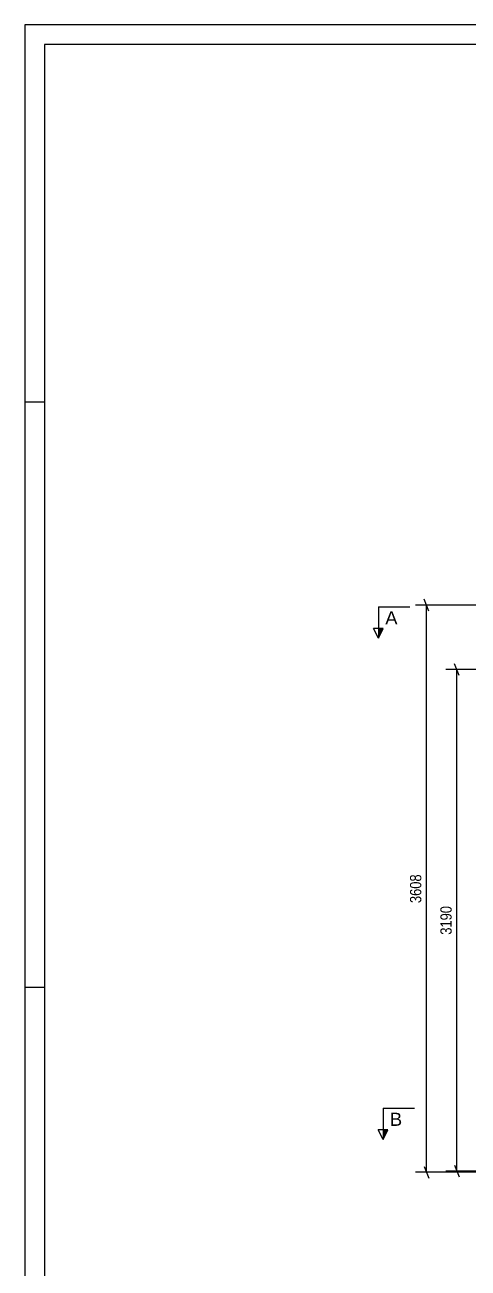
# Model space of a CAD drawing. Header units: millimetres. Extents: x -170 to 1019, y -677 to 164.
# Drawn here: x -169.8 to -57.1, y -152.3 to 164.1 of the extents above; entities that cross this region are included whole.
import ezdxf

# ---------------------------------------------------------------- set-up
doc = ezdxf.new("R2010")
doc.units = ezdxf.units.MM
doc.styles.add('Arial', font='ARIAL.TTF', dxfattribs={"height": 0.2})
doc.styles.add('Arial Narrow', font='ARIALN.TTF', dxfattribs={"height": 0.2})

# ---------------------------------------------------------------- blocks, each defined once
blk = doc.blocks.new('Unknown-570387359-1163')
at = {"color": 5, "linetype": 'Continuous'}
for p, q in [((1019.24, 164.07), (-169.76, 164.07)), ((-169.76, 164.07), (-169.76, -676.93)), ((1014.24, 159.07), (-164.76, 159.07)), ((-164.76, 159.07), (-164.76, -671.93)), ((-164.76, 68.07), (-169.76, 68.07)), ((-164.76, -80.93), (-169.76, -80.93))]:
    blk.add_line(p, q, dxfattribs=at)
blk = doc.blocks.new('StraightDimension-570387359-8456 - 7578')
at = {"color": 7, "linetype": 'Continuous'}
for p, q in [((216.48, 16.4), (-70.52, 16.4)), ((-67.07, 14.9), (-68.27, 17.9)), ((-67.67, -127.91), (-67.67, 16.4)), ((-68.27, -126.41), (-67.07, -129.41)), ((-28.5, -127.91), (-70.52, -127.91))]:
    blk.add_line(p, q, dxfattribs=at)
at = {"color": 0}
blk.add_wipeout([(-68.42, -51.5), (-72.62, -51.5), (-72.62, -60.01), (-68.42, -60.01)], dxfattribs=at)
at = {"color": 3, "style": 'Arial Narrow'}
blk.add_text('3608', height=2.863, rotation=90.0002, dxfattribs=at).set_placement((-69.02, -59.41))
blk = doc.blocks.new('StraightDimension-570387359-8297 - 7578')
at = {"color": 7, "linetype": 'Continuous'}
for p, q in [((-2, 0), (-62.8, 0)), ((-59.35, -1.5), (-60.55, 1.5)), ((-59.95, -127.6), (-59.95, 0)), ((-60.55, -126.1), (-59.35, -129.1)), ((-42, -127.6), (-62.8, -127.6))]:
    blk.add_line(p, q, dxfattribs=at)
at = {"color": 0}
blk.add_wipeout([(-60.7, -59.54), (-64.9, -59.54), (-64.9, -68.06), (-60.7, -68.06)], dxfattribs=at)
at = {"color": 3, "style": 'Arial Narrow'}
blk.add_text('3190', height=2.863, rotation=90.0002, dxfattribs=at).set_placement((-61.3, -67.46))
blk = doc.blocks.new('SectionMark-570387359-9551 - 7578')
at = {"color": 6, "linetype": 'Continuous'}
for p, q in [((-78.74, -111.6), (-78.74, -119.6)), ((-78.74, -119.6), (-79.99, -117.1))]:
    blk.add_line(p, q, dxfattribs=at)
at = {"color": 0, "linetype": 'Continuous'}
blk.add_wipeout([(-73.88, -116.1), (-73.88, -112.6), (-76.99, -112.6), (-76.99, -116.1)], dxfattribs=at)
at = {"linetype": 'Continuous'}
blk.add_hatch(color=6, dxfattribs=at).paths.add_polyline_path([(-78.74, -117.1), (-77.49, -117.1), (-78.74, -119.6)])
at = {"color": 6, "linetype": 'Continuous'}
for p, q in [((-78.74, -111.6), (-70.74, -111.6)), ((-77.49, -117.1), (-79.99, -117.1)), ((-78.74, -119.6), (-77.49, -117.1))]:
    blk.add_line(p, q, dxfattribs=at)
at = {"color": 3, "linetype": 'Continuous', "style": 'Arial'}
blk.add_text('B', height=3.34, dxfattribs=at).set_placement((-76.99, -116.1))
blk = doc.blocks.new('SectionMark-570387359-9553 - 7578')
at = {"color": 6, "linetype": 'Continuous'}
for p, q in [((-79.92, 16), (-79.92, 8)), ((-79.92, 8), (-81.17, 10.5))]:
    blk.add_line(p, q, dxfattribs=at)
at = {"color": 0, "linetype": 'Continuous'}
blk.add_wipeout([(-75.06, 11.5), (-75.06, 15), (-78.17, 15), (-78.17, 11.5)], dxfattribs=at)
at = {"linetype": 'Continuous'}
blk.add_hatch(color=6, dxfattribs=at).paths.add_polyline_path([(-79.92, 10.5), (-78.67, 10.5), (-79.92, 8)])
at = {"color": 6, "linetype": 'Continuous'}
for p, q in [((-79.92, 16), (-71.92, 16)), ((-78.67, 10.5), (-81.17, 10.5)), ((-79.92, 8), (-78.67, 10.5))]:
    blk.add_line(p, q, dxfattribs=at)
at = {"color": 3, "linetype": 'Continuous', "style": 'Arial'}
blk.add_text('A', height=3.34, dxfattribs=at).set_placement((-78.17, 11.5))

msp = doc.modelspace()

# ---------------------------------------------------------------- block references
msp.add_blockref('Unknown-570387359-1163', (0, 0))

# ---------------------------------------------------------------- next in the draw order: block references
msp.add_blockref('StraightDimension-570387359-8456 - 7578', (0, 0))

# ---------------------------------------------------------------- next in the draw order: block references
for name in ['SectionMark-570387359-9553 - 7578', 'StraightDimension-570387359-8297 - 7578']:
    msp.add_blockref(name, (0, 0))

# ---------------------------------------------------------------- next in the draw order: block references
msp.add_blockref('SectionMark-570387359-9551 - 7578', (0, 0))

doc.saveas('drawing.dxf')
